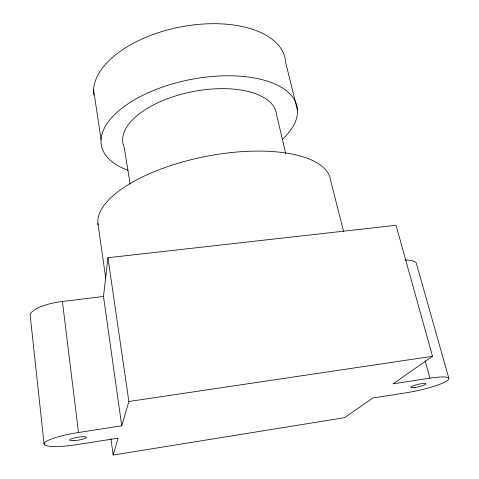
<?xml version="1.0" encoding="UTF-8"?>
<svg xmlns="http://www.w3.org/2000/svg" width="479" height="479" viewBox="0 0 479 479"><rect width="100%" height="100%" fill="white"/><g stroke="black" fill="none" stroke-linecap="round" stroke-linejoin="round"><path stroke-width="0.72" d="M113.158 455.05L118.115 438.153L77.748 444.512A34.207 5.874 -9.3 0 1 44.068 443.817A34.207 5.874 -9.3 0 1 78.496 432.489L121.738 425.807L103.488 296.471L107.943 257.714L396.037 225.286L432.507 356.292L393.055 383.847L429.902 378.147A31.255 4.952 -12.8 0 1 446.853 380.955A31.255 4.952 -12.8 0 1 407.509 392.552L372.746 398.031L344.652 417.652L113.158 455.05L110.942 438.74M121.738 425.807L128.863 401.498L107.943 257.714M128.863 401.498L432.507 356.292M44.08 444.027L30.225 315.721A32.386 9.819 -7.7 0 1 62.414 301.483L103.488 296.471M448.775 378.081L416.257 263.061A29.722 8.347 -14.1 0 0 405.252 260.073M425.148 360.837L429.902 378.147M343.557 231.309L330.678 180.577A118.403 46.637 -11.2 0 0 207.359 156.13A118.403 46.637 -11.2 0 0 98.099 224.908M297.531 110.601L285.712 62.659A97.429 51.582 -11.2 0 0 184.9 26.147A97.429 51.582 -11.2 0 0 93.788 94.884M285.735 153.591L276.634 115.026A78.197 37.206 -11.2 0 0 190.283 92.118A78.197 37.206 -11.2 0 0 124.211 147.31L130.12 184.08M93.591 89.807L101.057 139.461M97.902 223.483L105.739 278.173M62.414 301.483L78.496 432.489M128.144 170.374A99.74 47.559 -11.2 0 1 125.815 105.35A99.74 47.559 -11.2 0 1 258.265 78.73A99.74 47.559 -11.2 0 1 282.46 139.359M413.772 387.595A7.808 1.233 -12.8 0 0 425.921 384.044A7.808 1.233 -12.8 0 0 415.383 385.062A7.808 1.233 -12.8 0 0 413.772 387.595M73.73 440.662A8.544 1.467 -9.3 0 0 86.531 437.393A8.544 1.467 -9.3 0 0 74.017 438.046A8.544 1.467 -9.3 0 0 73.73 440.662"/></g></svg>
